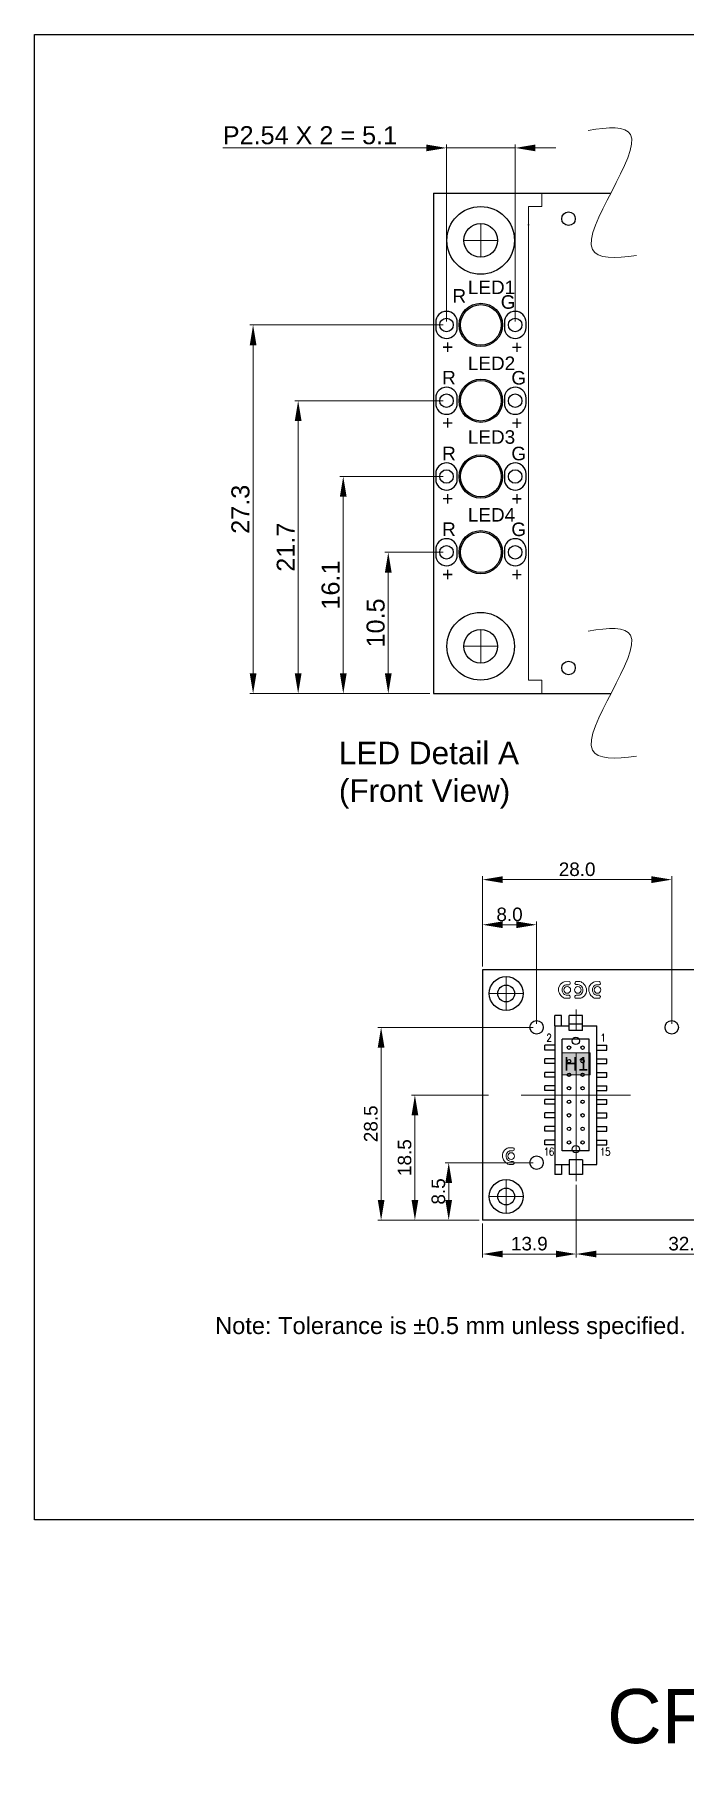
# Model space of a CAD drawing. Extents: x 365 to 1637, y -92 to 444.
# Drawn here: x 365.4 to 461.6, y 188.8 to 443.8 of the extents above; entities that cross this region are included whole.
import ezdxf

# ---------------------------------------------------------------- set-up
doc = ezdxf.new("R2010")
doc.units = 0
doc.linetypes.add('CENTER2', pattern=[28.575, 19.05, -3.175, 3.175, -3.175])
doc.layers.get('0').update_dxf_attribs({"linetype": 'CONTINUOUS'})
doc.layers.get('DEFPOINTS').update_dxf_attribs({"color": 252, "linetype": 'CONTINUOUS'})
for name, color, linetype, lineweight in [('-Dim_mm', 5, 'CONTINUOUS', 13), ('-Text', 7, 'CONTINUOUS', 9), ('BEZEL', 7, 'CONTINUOUS', 18), ('CENTER', 1, 'CENTER2', 9)]:
    doc.layers.add(name, color=color, linetype=linetype, lineweight=lineweight)
for name, color, linetype in [('BZL', 7, 'CONTINUOUS'), ('KEYPAD', 253, 'CONTINUOUS'), ('LED', 7, 'CONTINUOUS'), ('OBJ', 7, 'CONTINUOUS'), ('PCB', 94, 'CONTINUOUS')]:
    doc.layers.add(name, color=color, linetype=linetype)
doc.layers.add('VIEWPORT', color=8, linetype='CONTINUOUS', plot=False)
doc.styles.add('MOBack', font='simplex8.shx', dxfattribs={"height": 2.5})
doc.styles.get("Standard").update_dxf_attribs({"font": 'arial.ttf'})
doc.styles.add('STYLE1', font='arial.ttf')
doc.dimstyles.new('2XLO_mm', dxfattribs={"dimtxt": 2.6666, "dimasz": 3, "dimexe": 0.5, "dimexo": 0.5, "dimgap": 0.5, "dimtad": 1, "dimlfac": 0.5, "dimzin": 4, "dimdsep": 46, "dimtxsty": 'STYLE1', "dimcen": -2.5, "dimclrd": 256, "dimclre": 256, "dimclrt": 256, "dimadec": 0, "dimazin": 0, "dimtp": 0.5, "dimtm": 0.5, "dimtfac": 1, "dimtmove": 0, "dimatfit": 1, "dimfxl": 0, "dimtolj": 1, "dimtzin": 0, "dimlwd": -1, "dimlwe": -1, "dimarcsym": 0})
doc.dimstyles.new('LO_mm', dxfattribs={"dimtxt": 2.6666, "dimasz": 3, "dimexe": 0.5, "dimexo": 0.5, "dimgap": 0.5, "dimtad": 1, "dimzin": 4, "dimdsep": 46, "dimtxsty": 'STYLE1', "dimcen": -2.5, "dimclrd": 256, "dimclre": 256, "dimclrt": 256, "dimadec": 0, "dimazin": 0, "dimtp": 0.5, "dimtm": 0.5, "dimtfac": 1, "dimtmove": 0, "dimatfit": 1, "dimfxl": 0, "dimtolj": 1, "dimtzin": 0, "dimlwd": -1, "dimlwe": -1, "dimarcsym": 0})

# ---------------------------------------------------------------- blocks, each defined once
blk = doc.blocks.new('*D179')
at = {"layer": '-Dim_mm', "transparency": 16777216}
for p, q in [((425.85, 367.23), (417.23, 367.23)), ((417.73, 349.33), (417.73, 364.23)), ((423.9, 346.33), (417.23, 346.33))]:
    blk.add_line(p, q, dxfattribs=at)
for points in [[(417.23, 364.23), (418.23, 364.23), (417.73, 367.23)], [(417.23, 349.33), (418.23, 349.33), (417.73, 346.33)]]:
    blk.add_solid(points, dxfattribs=at)
at = {"layer": 'DEFPOINTS', "color": 0, "transparency": 16777216}
for p in [(417.73, 367.23), (426.35, 367.23), (424.4, 346.33)]:
    blk.add_point(p, dxfattribs=at)
at = {"layer": '-Dim_mm', "transparency": 16777216, "insert": (415.87, 356.78), "char_height": 2.667, "attachment_point": 5, "rotation": 90, "style": 'STYLE1'}
blk.add_mtext('\\A1;10.5', dxfattribs=at)
blk = doc.blocks.new('*D180')
at = {"layer": '-Dim_mm', "transparency": 16777216}
for p, q in [((425.85, 378.43), (410.57, 378.43)), ((411.07, 349.33), (411.07, 375.43)), ((423.9, 346.33), (410.57, 346.33))]:
    blk.add_line(p, q, dxfattribs=at)
for points in [[(410.57, 375.43), (411.57, 375.43), (411.07, 378.43)], [(410.57, 349.33), (411.57, 349.33), (411.07, 346.33)]]:
    blk.add_solid(points, dxfattribs=at)
at = {"layer": 'DEFPOINTS', "color": 0, "transparency": 16777216}
for p in [(411.07, 378.43), (426.35, 378.43), (424.4, 346.33)]:
    blk.add_point(p, dxfattribs=at)
at = {"layer": '-Dim_mm', "transparency": 16777216, "insert": (409.21, 362.38), "char_height": 2.667, "attachment_point": 5, "rotation": 90, "style": 'STYLE1'}
blk.add_mtext('\\A1;16.1', dxfattribs=at)
blk = doc.blocks.new('*D181')
at = {"layer": '-Dim_mm', "transparency": 16777216}
for p, q in [((425.85, 389.63), (403.9, 389.63)), ((404.4, 349.33), (404.4, 386.63)), ((423.9, 346.33), (403.9, 346.33))]:
    blk.add_line(p, q, dxfattribs=at)
for points in [[(403.9, 386.63), (404.9, 386.63), (404.4, 389.63)], [(403.9, 349.33), (404.9, 349.33), (404.4, 346.33)]]:
    blk.add_solid(points, dxfattribs=at)
at = {"layer": 'DEFPOINTS', "color": 0, "transparency": 16777216}
for p in [(404.4, 389.63), (426.35, 389.63), (424.4, 346.33)]:
    blk.add_point(p, dxfattribs=at)
at = {"layer": '-Dim_mm', "transparency": 16777216, "insert": (402.56, 367.98), "char_height": 2.667, "attachment_point": 5, "rotation": 90, "style": 'STYLE1'}
blk.add_mtext('\\A1;21.7', dxfattribs=at)
blk = doc.blocks.new('*D182')
at = {"layer": '-Dim_mm', "transparency": 16777216}
for p, q in [((425.85, 400.83), (397.23, 400.83)), ((397.73, 349.33), (397.73, 397.83)), ((423.9, 346.33), (397.23, 346.33))]:
    blk.add_line(p, q, dxfattribs=at)
for points in [[(397.23, 397.83), (398.23, 397.83), (397.73, 400.83)], [(397.23, 349.33), (398.23, 349.33), (397.73, 346.33)]]:
    blk.add_solid(points, dxfattribs=at)
at = {"layer": 'DEFPOINTS', "color": 0, "transparency": 16777216}
for p in [(397.73, 400.83), (426.35, 400.83), (424.4, 346.33)]:
    blk.add_point(p, dxfattribs=at)
at = {"layer": '-Dim_mm', "transparency": 16777216, "insert": (395.87, 373.58), "char_height": 2.667, "attachment_point": 5, "rotation": 90, "style": 'STYLE1'}
blk.add_mtext('\\A1;27.3', dxfattribs=at)
blk = doc.blocks.new('*D183')
at = {"layer": '-Dim_mm', "transparency": 16777216}
for p, q in [((423.35, 427), (393.24, 427)), ((426.35, 401.33), (426.35, 427.5)), ((436.51, 427), (426.35, 427)), ((436.51, 401.33), (436.51, 427.5)), ((439.51, 427), (442.51, 427))]:
    blk.add_line(p, q, dxfattribs=at)
for points in [[(423.35, 427.5), (423.35, 426.5), (426.35, 427)], [(439.51, 427.5), (439.51, 426.5), (436.51, 427)]]:
    blk.add_solid(points, dxfattribs=at)
at = {"layer": 'DEFPOINTS', "color": 0, "transparency": 16777216}
for p in [(426.35, 427), (426.35, 400.83), (436.51, 400.83)]:
    blk.add_point(p, dxfattribs=at)
at = {"layer": '-Dim_mm', "transparency": 16777216, "insert": (406.14, 428.86), "char_height": 2.6666, "attachment_point": 5, "style": 'STYLE1'}
blk.add_mtext('\\A1;P2.54 X 2 = 5.1', dxfattribs=at)
blk = doc.blocks.new('*D184')
at = {"layer": '-Dim_mm', "transparency": 16777216}
for p, q in [((439.17, 277), (426.17, 277)), ((426.67, 274), (426.67, 271.5)), ((431.17, 268.5), (426.17, 268.5))]:
    blk.add_line(p, q, dxfattribs=at)
for points in [[(426.17, 274), (427.17, 274), (426.67, 277)], [(426.17, 271.5), (427.17, 271.5), (426.67, 268.5)]]:
    blk.add_solid(points, dxfattribs=at)
at = {"layer": 'DEFPOINTS', "color": 0, "transparency": 16777216}
for p in [(439.67, 277), (426.67, 268.5), (431.67, 268.5)]:
    blk.add_point(p, dxfattribs=at)
at = {"layer": '-Dim_mm', "transparency": 16777216, "insert": (425.15, 272.75), "char_height": 2, "attachment_point": 5, "rotation": 90, "style": 'STYLE1'}
blk.add_mtext('\\A1;8.5', dxfattribs=at)
blk = doc.blocks.new('*D185')
at = {"layer": '-Dim_mm', "transparency": 16777216}
for p, q in [((439.17, 297), (416.17, 297)), ((416.67, 271.5), (416.67, 294)), ((431.17, 268.5), (416.17, 268.5))]:
    blk.add_line(p, q, dxfattribs=at)
for points in [[(416.17, 294), (417.17, 294), (416.67, 297)], [(416.17, 271.5), (417.17, 271.5), (416.67, 268.5)]]:
    blk.add_solid(points, dxfattribs=at)
at = {"layer": 'DEFPOINTS', "color": 0, "transparency": 16777216}
for p in [(416.67, 297), (439.67, 297), (431.67, 268.5)]:
    blk.add_point(p, dxfattribs=at)
at = {"layer": '-Dim_mm', "transparency": 16777216, "insert": (415.15, 282.75), "char_height": 2, "attachment_point": 5, "rotation": 90, "style": 'STYLE1'}
blk.add_mtext('\\A1;28.5', dxfattribs=at)
blk = doc.blocks.new('*D186')
at = {"layer": '-Dim_mm', "transparency": 16777216}
for p, q in [((431.67, 306), (431.67, 312.67)), ((436.67, 312.17), (434.67, 312.17)), ((439.67, 297.5), (439.67, 312.67))]:
    blk.add_line(p, q, dxfattribs=at)
for points in [[(434.67, 312.67), (434.67, 311.67), (431.67, 312.17)], [(436.67, 312.67), (436.67, 311.67), (439.67, 312.17)]]:
    blk.add_solid(points, dxfattribs=at)
at = {"layer": 'DEFPOINTS', "color": 0, "transparency": 16777216}
for p in [(431.67, 312.17), (431.67, 305.5), (439.67, 297)]:
    blk.add_point(p, dxfattribs=at)
at = {"layer": '-Dim_mm', "transparency": 16777216, "insert": (435.67, 313.69), "char_height": 2, "attachment_point": 5, "style": 'STYLE1'}
blk.add_mtext('\\A1;8.0', dxfattribs=at)
blk = doc.blocks.new('*D187')
at = {"layer": '-Dim_mm', "transparency": 16777216}
for p, q in [((431.67, 306), (431.67, 319.34)), ((456.67, 318.84), (434.67, 318.84)), ((459.67, 297.5), (459.67, 319.34))]:
    blk.add_line(p, q, dxfattribs=at)
for points in [[(434.67, 319.34), (434.67, 318.34), (431.67, 318.84)], [(456.67, 319.34), (456.67, 318.34), (459.67, 318.84)]]:
    blk.add_solid(points, dxfattribs=at)
at = {"layer": 'DEFPOINTS', "color": 0, "transparency": 16777216}
for p in [(431.67, 318.84), (431.67, 305.5), (459.67, 297)]:
    blk.add_point(p, dxfattribs=at)
at = {"layer": '-Dim_mm', "transparency": 16777216, "insert": (445.67, 320.36), "char_height": 2, "attachment_point": 5, "style": 'STYLE1'}
blk.add_mtext('\\A1;28.0', dxfattribs=at)
blk = doc.blocks.new('*D192')
at = {"layer": '-Dim_mm', "transparency": 16777216}
for p, q in [((432.57, 287), (421.17, 287)), ((421.67, 284), (421.67, 271.5)), ((431.17, 268.5), (421.17, 268.5))]:
    blk.add_line(p, q, dxfattribs=at)
for points in [[(421.17, 284), (422.17, 284), (421.67, 287)], [(421.17, 271.5), (422.17, 271.5), (421.67, 268.5)]]:
    blk.add_solid(points, dxfattribs=at)
at = {"layer": 'DEFPOINTS', "color": 0, "transparency": 16777216}
for p in [(433.07, 287), (421.67, 268.5), (431.67, 268.5)]:
    blk.add_point(p, dxfattribs=at)
at = {"layer": '-Dim_mm', "transparency": 16777216, "insert": (420.15, 277.75), "char_height": 2, "attachment_point": 5, "rotation": 90, "style": 'STYLE1'}
blk.add_mtext('\\A1;18.5', dxfattribs=at)
blk = doc.blocks.new('*D193')
at = {"layer": '-Dim_mm', "transparency": 16777216}
for p, q in [((445.53, 273.75), (445.53, 263)), ((431.67, 268), (431.67, 263)), ((442.53, 263.5), (434.67, 263.5))]:
    blk.add_line(p, q, dxfattribs=at)
for points in [[(434.67, 264), (434.67, 263), (431.67, 263.5)], [(442.53, 264), (442.53, 263), (445.53, 263.5)]]:
    blk.add_solid(points, dxfattribs=at)
at = {"layer": 'DEFPOINTS', "color": 0, "transparency": 16777216}
for p in [(445.53, 274.25), (431.67, 268.5), (431.67, 263.5)]:
    blk.add_point(p, dxfattribs=at)
at = {"layer": '-Dim_mm', "transparency": 16777216, "insert": (438.6, 265.02), "char_height": 2, "attachment_point": 5, "style": 'STYLE1'}
blk.add_mtext('\\A1;13.9', dxfattribs=at)
blk = doc.blocks.new('*D194')
at = {"layer": '-Dim_mm', "transparency": 16777216}
for p, q in [((445.53, 273.75), (445.53, 263)), ((478.23, 272.75), (478.23, 263)), ((475.23, 263.5), (448.53, 263.5))]:
    blk.add_line(p, q, dxfattribs=at)
for points in [[(448.53, 264), (448.53, 263), (445.53, 263.5)], [(475.23, 264), (475.23, 263), (478.23, 263.5)]]:
    blk.add_solid(points, dxfattribs=at)
at = {"layer": 'DEFPOINTS', "color": 0, "transparency": 16777216}
for p in [(445.53, 274.25), (478.23, 273.25), (445.53, 263.5)]:
    blk.add_point(p, dxfattribs=at)
at = {"layer": '-Dim_mm', "transparency": 16777216, "insert": (461.88, 265.02), "char_height": 2, "attachment_point": 5, "style": 'STYLE1'}
blk.add_mtext('\\A1;32.7', dxfattribs=at)

msp = doc.modelspace()

# ---------------------------------------------------------------- hatches: boundary and pattern name
at = {"layer": '-Text'}
msp.add_hatch(color=9, dxfattribs=at).paths.add_polyline_path([(443.462, 293.239), (447.604, 293.239), (447.604, 290.002), (443.462, 290.002)])

# ---------------------------------------------------------------- linework, layer by layer
at = {"layer": '-Dim_mm'}
for points in [[(447.315, 429.571), (450.375, 430.111), (458.88, 430.481), (442.543, 410.52), (451.233, 410.626), (454.464, 411.107)], [(447.315, 355.571), (450.375, 356.111), (458.88, 356.481), (442.543, 336.52), (451.233, 336.626), (454.464, 337.107)]]:
    msp.add_open_spline(points, degree=3, knots=[1.7718232, 1.7718232, 1.7718232, 1.7718232, 5.4594585, 14.4190278, 18.2769935, 18.2769935, 18.2769935, 18.2769935], dxfattribs=at)
at = {"layer": '-Text', "color": 251}
msp.add_lwpolyline([(443.462, 293.239), (447.604, 293.239), (447.604, 290.002), (443.462, 290.002)], close=True, dxfattribs=at)
at = {"layer": 'BEZEL'}
for p, q in [((438.451, 418.331), (438.451, 348.331)), ((440.451, 418.331), (438.451, 418.331)), ((440.451, 420.331), (450.657, 420.331)), ((440.451, 420.331), (440.451, 418.331)), ((438.451, 348.331), (440.451, 348.331)), ((440.451, 346.331), (440.451, 348.331)), ((440.451, 346.331), (450.657, 346.331))]:
    msp.add_line(p, q, dxfattribs=at)
at = {"layer": 'BZL'}
for centre, radius in [((444.401, 416.531), 1), ((431.426, 400.831), 3.2), ((431.426, 389.631), 3.2), ((431.426, 378.431), 3.2), ((431.426, 367.231), 3.2), ((444.401, 350.131), 1)]:
    msp.add_circle(centre, radius, dxfattribs=at)
at = {"layer": 'BZL', "linetype": 'ByBlock'}
msp.add_point((438.451, 415.609), dxfattribs=at)
at = {"layer": 'CENTER'}
for p, q in [((431.401, 410.831), (431.401, 415.831)), ((428.901, 413.331), (433.901, 413.331)), ((431.401, 350.831), (431.401, 355.831)), ((428.901, 353.331), (433.901, 353.331)), ((435.169, 299.502), (435.169, 304.502)), ((432.669, 302.002), (437.669, 302.002)), ((445.533, 274.252), (445.533, 299.752)), ((437.369, 287.002), (453.569, 287.002)), ((435.169, 269.502), (435.169, 274.502)), ((432.669, 272.002), (437.669, 272.002))]:
    msp.add_line(p, q, dxfattribs=at)
at = {"layer": 'KEYPAD', "ltscale": 15}
for centre in [(439.669, 297.002), (459.669, 297.002), (439.669, 277.002)]:
    msp.add_circle(centre, 1, dxfattribs=at)
at = {"layer": 'LED'}
for centre in [(431.426, 400.831), (431.426, 389.631), (431.426, 378.431), (431.426, 367.231)]:
    msp.add_circle(centre, 3, dxfattribs=at)
at = {"layer": 'OBJ'}
for p, q in [((442.369, 297.252), (442.369, 298.752)), ((443.369, 298.752), (442.369, 298.752)), ((443.369, 297.252), (443.369, 298.752))]:
    msp.add_line(p, q, dxfattribs=at)
at = {"layer": 'OBJ', "ltscale": 0.1}
for p, q in [((444.469, 296.56), (444.469, 298.752)), ((446.469, 298.752), (444.469, 298.752)), ((446.469, 296.56), (446.469, 298.752)), ((442.369, 297.252), (442.369, 276.752)), ((442.369, 297.252), (444.469, 297.252)), ((446.469, 297.451), (444.469, 297.451)), ((446.469, 296.56), (444.469, 296.56)), ((446.469, 297.252), (448.569, 297.252)), ((448.569, 276.752), (448.569, 297.252)), ((440.869, 293.652), (440.869, 294.352)), ((442.369, 294.352), (440.869, 294.352)), ((442.369, 293.652), (440.869, 293.652)), ((443.469, 278.752), (443.469, 295.252)), ((447.469, 295.252), (443.469, 295.252)), ((447.469, 278.752), (447.469, 295.252)), ((448.569, 294.352), (450.069, 294.352)), ((448.569, 293.652), (450.069, 293.652)), ((450.069, 293.652), (450.069, 294.352)), ((440.869, 291.652), (440.869, 292.352)), ((442.369, 292.352), (440.869, 292.352)), ((442.369, 291.652), (440.869, 291.652)), ((448.569, 292.352), (450.069, 292.352)), ((448.569, 291.652), (450.069, 291.652)), ((450.069, 291.652), (450.069, 292.352)), ((440.869, 289.652), (440.869, 290.352)), ((442.369, 290.352), (440.869, 290.352)), ((442.369, 289.652), (440.869, 289.652)), ((440.869, 287.652), (440.869, 288.352)), ((442.369, 288.352), (440.869, 288.352)), ((448.569, 290.352), (450.069, 290.352)), ((448.569, 289.652), (450.069, 289.652)), ((448.569, 288.352), (450.069, 288.352)), ((450.069, 289.652), (450.069, 290.352)), ((450.069, 287.652), (450.069, 288.352)), ((442.369, 287.652), (440.869, 287.652)), ((440.869, 285.652), (440.869, 286.352)), ((442.369, 286.352), (440.869, 286.352)), ((442.369, 285.652), (440.869, 285.652)), ((448.569, 287.652), (450.069, 287.652)), ((448.569, 286.352), (450.069, 286.352)), ((448.569, 285.652), (450.069, 285.652)), ((450.069, 285.652), (450.069, 286.352)), ((440.869, 283.652), (440.869, 284.352)), ((442.369, 284.352), (440.869, 284.352)), ((442.369, 283.652), (440.869, 283.652)), ((448.569, 284.352), (450.069, 284.352)), ((448.569, 283.652), (450.069, 283.652)), ((450.069, 283.652), (450.069, 284.352)), ((440.869, 281.652), (440.869, 282.352)), ((442.369, 282.352), (440.869, 282.352)), ((442.369, 281.652), (440.869, 281.652)), ((448.569, 282.352), (450.069, 282.352)), ((448.569, 281.652), (450.069, 281.652)), ((450.069, 281.652), (450.069, 282.352)), ((440.869, 279.652), (440.869, 280.352)), ((442.369, 280.352), (440.869, 280.352)), ((442.369, 279.652), (440.869, 279.652)), ((447.469, 278.752), (443.469, 278.752)), ((448.569, 280.352), (450.069, 280.352)), ((448.569, 279.652), (450.069, 279.652)), ((450.069, 279.652), (450.069, 280.352)), ((442.369, 276.752), (442.369, 275.252)), ((442.369, 276.752), (444.469, 276.752)), ((443.369, 276.752), (443.369, 275.252)), ((446.469, 277.444), (444.469, 277.444)), ((444.469, 277.444), (444.469, 275.252)), ((446.469, 277.444), (446.469, 275.252)), ((446.469, 276.752), (448.569, 276.752)), ((443.369, 275.252), (442.369, 275.252)), ((446.469, 275.252), (444.469, 275.252))]:
    msp.add_line(p, q, dxfattribs=at)
at = {"layer": 'OBJ', "linetype": 'Continuous', "lineweight": 0, "flags": 128}
for points in [[(444.47, 301.298), (443.926, 301.298), (443.734, 301.338), (443.593, 301.418), (443.417, 301.542), (443.249, 301.73), (443.145, 301.85), (443.057, 301.99), (443.009, 302.134), (442.921, 302.346), (442.925, 302.783), (442.997, 303.019), (443.229, 303.387), (443.405, 303.543), (443.609, 303.683), (443.762, 303.755), (444.49, 303.767), (444.582, 303.723), (444.63, 303.631), (444.634, 303.459), (444.578, 303.351), (444.474, 303.303), (443.974, 303.307), (443.858, 303.231), (443.706, 303.159), (443.597, 303.019), (443.521, 302.867), (443.465, 302.715), (443.449, 302.398), (443.505, 302.242), (443.653, 301.978), (443.814, 301.862), (444.026, 301.786), (444.218, 301.75), (444.486, 301.75), (444.578, 301.682), (444.638, 301.57), (444.626, 301.41), (444.57, 301.334), (444.482, 301.298)], [(445.513, 303.767), (446.057, 303.767), (446.249, 303.727), (446.389, 303.647), (446.566, 303.523), (446.734, 303.335), (446.838, 303.215), (446.926, 303.075), (446.974, 302.931), (447.062, 302.718), (447.058, 302.282), (446.986, 302.046), (446.754, 301.678), (446.578, 301.522), (446.373, 301.382), (446.221, 301.31), (445.493, 301.298), (445.401, 301.342), (445.352, 301.434), (445.348, 301.606), (445.405, 301.714), (445.509, 301.762), (446.009, 301.758), (446.125, 301.834), (446.277, 301.906), (446.385, 302.046), (446.461, 302.198), (446.517, 302.35), (446.533, 302.666), (446.477, 302.822), (446.329, 303.087), (446.169, 303.203), (445.957, 303.279), (445.765, 303.315), (445.497, 303.315), (445.405, 303.383), (445.344, 303.495), (445.356, 303.655), (445.413, 303.731), (445.501, 303.767)], [(448.94, 301.298), (448.396, 301.298), (448.203, 301.338), (448.063, 301.418), (447.887, 301.542), (447.719, 301.73), (447.615, 301.85), (447.527, 301.99), (447.479, 302.134), (447.391, 302.346), (447.395, 302.783), (447.467, 303.019), (447.699, 303.387), (447.875, 303.543), (448.079, 303.683), (448.232, 303.755), (448.96, 303.767), (449.052, 303.723), (449.1, 303.631), (449.104, 303.459), (449.048, 303.351), (448.944, 303.303), (448.444, 303.307), (448.328, 303.231), (448.175, 303.159), (448.067, 303.019), (447.991, 302.867), (447.935, 302.715), (447.919, 302.398), (447.975, 302.242), (448.123, 301.978), (448.284, 301.862), (448.496, 301.786), (448.688, 301.75), (448.956, 301.75), (449.048, 301.682), (449.108, 301.57), (449.096, 301.41), (449.04, 301.334), (448.952, 301.298)], [(436.176, 276.743), (435.631, 276.743), (435.439, 276.783), (435.299, 276.863), (435.123, 276.987), (434.955, 277.175), (434.851, 277.295), (434.763, 277.435), (434.714, 277.579), (434.626, 277.791), (434.63, 278.227), (434.702, 278.463), (434.935, 278.832), (435.111, 278.988), (435.315, 279.128), (435.467, 279.2), (436.196, 279.212), (436.288, 279.168), (436.336, 279.076), (436.34, 278.904), (436.284, 278.796), (436.18, 278.748), (435.679, 278.752), (435.563, 278.676), (435.411, 278.603), (435.303, 278.463), (435.227, 278.311), (435.171, 278.159), (435.155, 277.843), (435.211, 277.687), (435.359, 277.423), (435.519, 277.307), (435.731, 277.231), (435.923, 277.195), (436.192, 277.195), (436.284, 277.127), (436.344, 277.015), (436.332, 276.855), (436.276, 276.779), (436.188, 276.743)]]:
    msp.add_lwpolyline(points, dxfattribs=at)
at = {"layer": 'OBJ', "linetype": 'Continuous', "lineweight": 0}
for centre in [(444.21, 302.534), (445.773, 302.53), (448.68, 302.534), (435.915, 277.979)]:
    msp.add_circle(centre, 0.494, dxfattribs=at)
at = {"layer": 'OBJ'}
for centre, radius in [((444.469, 294.002), 0.25), ((445.469, 295.002), 0.55), ((446.469, 294.002), 0.25), ((444.469, 292.002), 0.25), ((446.469, 292.002), 0.25)]:
    msp.add_circle(centre, radius, dxfattribs=at)
at = {"layer": 'OBJ', "ltscale": 0.1}
for centre, radius in [((444.469, 290.002), 0.25), ((444.469, 288.002), 0.25), ((446.469, 290.002), 0.25), ((446.469, 288.002), 0.25), ((444.469, 286.002), 0.25), ((446.469, 286.002), 0.25), ((444.469, 284.002), 0.25), ((446.469, 284.002), 0.25), ((444.469, 282.002), 0.25), ((446.469, 282.002), 0.25), ((444.469, 280.002), 0.25), ((445.469, 279.002), 0.55), ((446.469, 280.002), 0.25)]:
    msp.add_circle(centre, radius, dxfattribs=at)
at = {"layer": 'PCB'}
for p, q in [((424.401, 420.331), (450.657, 420.331)), ((424.401, 420.331), (424.401, 346.331)), ((424.401, 420.331), (424.401, 346.331)), ((424.401, 346.331), (450.657, 346.331)), ((474.919, 305.502), (431.669, 305.502)), ((431.669, 305.502), (431.669, 268.502)), ((431.669, 305.502), (431.669, 268.502)), ((474.919, 268.502), (431.669, 268.502))]:
    msp.add_line(p, q, dxfattribs=at)
for points in [[(424.746, 400.431, 1), (427.946, 400.431), (427.946, 401.231, 1), (424.746, 401.231)], [(434.906, 400.431, 1), (438.106, 400.431), (438.106, 401.231, 1), (434.906, 401.231)], [(424.746, 389.231, 1), (427.946, 389.231), (427.946, 390.031, 1), (424.746, 390.031)], [(434.906, 389.231, 1), (438.106, 389.231), (438.106, 390.031, 1), (434.906, 390.031)], [(424.746, 378.031, 1), (427.946, 378.031), (427.946, 378.831, 1), (424.746, 378.831)], [(434.906, 378.031, 1), (438.106, 378.031), (438.106, 378.831, 1), (434.906, 378.831)], [(424.746, 366.831, 1), (427.946, 366.831), (427.946, 367.631, 1), (424.746, 367.631)], [(434.906, 366.831, 1), (438.106, 366.831), (438.106, 367.631, 1), (434.906, 367.631)]]:
    msp.add_lwpolyline(points, format="xyb", close=True, dxfattribs=at)
for centre, radius in [((431.401, 413.331), 5), ((431.401, 413.331), 2.5), ((426.346, 400.831), 1), ((436.506, 400.831), 1), ((426.346, 389.631), 1), ((436.506, 389.631), 1), ((426.346, 378.431), 1), ((436.506, 378.431), 1), ((426.346, 367.231), 1), ((436.506, 367.231), 1), ((431.401, 353.331), 5), ((431.401, 353.331), 2.5), ((435.169, 302.002), 2.5), ((435.169, 302.002), 1.25), ((435.169, 272.002), 2.5), ((435.169, 272.002), 1.25)]:
    msp.add_circle(centre, radius, dxfattribs=at)
at = {"layer": 'VIEWPORT'}
msp.add_lwpolyline([(365.387, 443.763), (645.897, 443.763), (645.897, 224.194), (365.387, 224.194)], close=True, dxfattribs=at)

# ---------------------------------------------------------------- texts
at = {"layer": '-Text'}
for s, p in [('R', (427.23, 404.126)), ('LED1', (429.512, 405.397)), ('G', (434.369, 403.221)), ('+', (425.699, 396.578)), ('+', (435.939, 396.556)), ('LED2', (429.512, 394.165)), ('R', (425.699, 392.042)), ('G', (435.939, 392.021)), ('+', (425.699, 385.378)), ('LED3', (429.512, 383.264)), ('+', (435.939, 385.356)), ('R', (425.699, 380.842)), ('G', (435.939, 380.821)), ('+', (425.699, 374.178)), ('+', (435.939, 374.156)), ('LED4', (429.512, 371.765)), ('R', (425.699, 369.642)), ('G', (435.939, 369.621)), ('+', (425.699, 362.978)), ('+', (435.939, 362.956))]:
    msp.add_text(s, height=2, dxfattribs=at).set_placement(p)
at = {"layer": '-Text', "style": 'STYLE1'}
for s, insert, char_height, width, attachment_point in [('LED Detail A\\P(Front View)', (410.422, 339.229), 3.3333, 46.18438, 1), ('H1', (445.533, 291.621), 2, 2.40443, 5)]:
    msp.add_mtext(s, dxfattribs=dict(at, insert=insert, char_height=char_height, width=width, attachment_point=attachment_point))
at = {"layer": '-Text', "lineweight": 5, "char_height": 1.125, "width": 0.62442, "attachment_point": 1, "style": 'MOBack'}
for s, insert in [('{\\W0.85;\\T0.95;2}', (441.11, 296.025)), ('{\\W0.85;\\T0.95;1}', (449.097, 296.025)), ('{\\W0.85;\\T0.95;16}', (440.712, 279.18)), ('{\\W0.85;\\T0.95;15}', (449.022, 279.18))]:
    msp.add_mtext(s, dxfattribs=dict(at, insert=insert))
at = {"insert": (392.113, 254.17), "char_height": 2.5, "width": 103.81025, "attachment_point": 1}
msp.add_mtext('\\pi-7.5,l7.5,t7.5;{\\C7;Note: Tolerance is %%P0.5 mm unless specified.}', dxfattribs=at)
at = {"layer": 'DEFPOINTS', "insert": (501.966, 199.194), "char_height": 8, "width": 105.80714, "attachment_point": 2}
msp.add_mtext('CFA635-xxx-KL_pg2', dxfattribs=at)

# ---------------------------------------------------------------- dimensions: what is measured, and where the dimension line sits
at = {"layer": '-Dim_mm'}
dim = msp.add_linear_dim(base=(426.346, 426.998), p1=(436.506, 400.831), p2=(426.346, 400.831), text='P2.54 X 2 = <>', dimstyle='2XLO_mm', override={"dimdec": 1}, dxfattribs=at)
dim.commit()
dim.dimension.update_dxf_attribs({"geometry": '*D183', "text_midpoint": (406.143, 426.998), "dimtype": 160})
for base, p1, p2, angle, dimstyle, override, picture, middle in [((397.734837451, 400.831067489), (424.401237451, 346.331067489), (426.346237451, 400.831067489), 90, '2XLO_mm', {"dimdec": 1}, '*D182', (395.872434041, 373.581067489)), ((404.401, 389.632), (424.401, 346.331), (426.346, 389.632), 90, '2XLO_mm', {"dimdec": 1}, '*D181', (402.563, 367.982)), ((411.068, 378.432), (424.401, 346.331), (426.346, 378.432), 90, '2XLO_mm', {"dimdec": 1}, '*D180', (409.207, 362.382)), ((417.735, 367.232), (424.401, 346.331), (426.346, 367.232), 90, '2XLO_mm', {"dimdec": 1}, '*D179', (415.873, 356.782)), ((416.669, 297.002), (431.669, 268.502), (439.669, 297.002), 90, 'LO_mm', {"dimtxt": 2, "dimdec": 1}, '*D185', (415.148, 282.752)), ((421.669, 268.502), (433.069, 287.002), (431.669, 268.502), 90, 'LO_mm', {"dimtxt": 2, "dimdec": 1}, '*D192', (420.148, 277.752)), ((426.669, 268.502), (439.669, 277.002), (431.669, 268.502), 90, 'LO_mm', {"dimtxt": 2, "dimdec": 1}, '*D184', (425.148, 272.752)), ((445.533, 263.502), (478.233, 273.252), (445.533, 274.252), 180, 'LO_mm', {"dimtxt": 2, "dimdec": 1}, '*D194', (461.883, 265.024))]:
    dim = msp.add_linear_dim(base=base, p1=p1, p2=p2, angle=angle, dimstyle=dimstyle, override=override, dxfattribs=at)
    dim.commit()
    dim.dimension.update_dxf_attribs({"geometry": picture, "text_midpoint": middle})
for base, p1, picture, middle in [((431.669, 318.836), (459.669, 297.002), '*D187', (445.669, 320.357)), ((431.669, 312.169), (439.669, 297.002), '*D186', (435.669, 313.69))]:
    dim = msp.add_linear_dim(base=base, p1=p1, p2=(431.669, 305.502), dimstyle='LO_mm', override={"dimtxt": 2, "dimdec": 1}, dxfattribs=at)
    dim.commit()
    dim.dimension.update_dxf_attribs({"geometry": picture, "text_midpoint": middle})
dim = msp.add_linear_dim(base=(431.669, 263.502), p1=(445.533, 274.252), p2=(431.669, 268.502), angle=180, dimstyle='LO_mm', override={"dimtxt": 2, "dimdec": 1}, dxfattribs=at)
dim.commit()
dim.dimension.update_dxf_attribs({"geometry": '*D193', "text_midpoint": (438.601, 263.502), "dimtype": 160})

doc.saveas('drawing.dxf')
